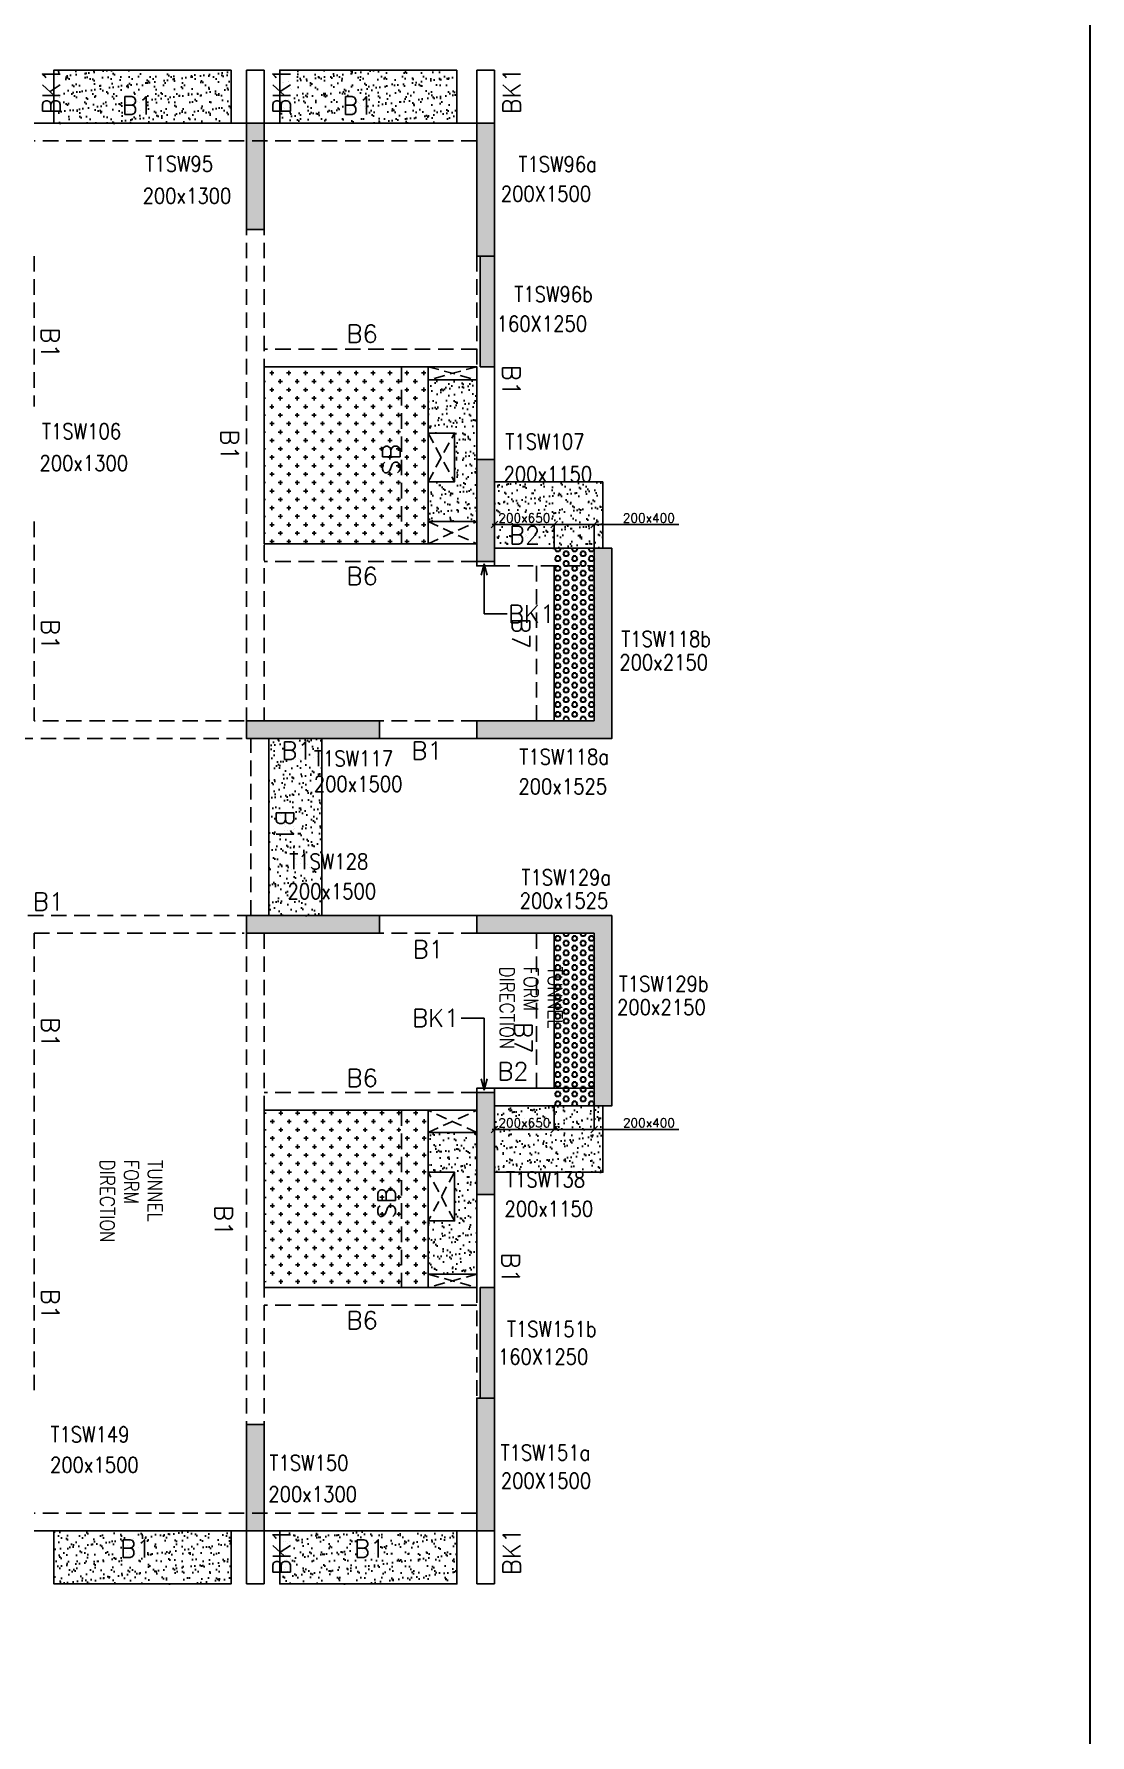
# Model space of a CAD drawing. Header units: millimetres. Extents: x 1078357 to 2594950, y -5122486 to -4636555.
# Drawn here: x 1553574 to 1565500, y -4672264 to -4653050 of the extents above; entities that cross this region are included whole.
import ezdxf

# ---------------------------------------------------------------- set-up
doc = ezdxf.new("R2010")
doc.units = ezdxf.units.MM
doc.header["$PDMODE"] = 35
for name, pattern in [('CONTINOUS', [0]), ('HIDDEN', [0.375, 0.25, -0.125]), ('New Retail block$0$CONTINOUS', [0])]:
    doc.linetypes.add(name, pattern=pattern)
doc.layers.get('0').update_dxf_attribs({"lineweight": 0})
doc.layers.get('Defpoints').update_dxf_attribs({"lineweight": 0})
for name, color, linetype, lineweight in [('A-_ANOTDIMA_D-', 6, 'Continuous', 13), ('Boundary', 40, 'Continuous', 30), ('COL. NO.', 30, 'Continuous', 25), ('COL. SIZE', 7, 'Continuous', 25), ('DIM', 9, 'Continuous', 25), ('HATCH', 8, 'Continuous', 30)]:
    doc.layers.add(name, color=color, linetype=linetype, lineweight=lineweight)
for name, color, linetype in [('B-200x325', 201, 'HIDDEN'), ('B-200x400', 44, 'HIDDEN'), ('DROP SLAB', 8, 'Continuous'), ('S-BEAM', 3, 'HIDDEN'), ('S-BEAM NO.', 6, 'Continuous'), ('S-COLUMN', 1, 'Continuous'), ('S-CUTOUT', 8, 'HIDDEN'), ('S-SLAB-PROJECTION', 54, 'New Retail block$0$CONTINOUS'), ('SLAB FOLD', 8, 'Continuous'), ('TEXT', 7, 'Continuous')]:
    doc.layers.add(name, color=color, linetype=linetype)
doc.styles.add('Roman', font='romans')
doc.styles.add('ROMANS', font='romans.shx', dxfattribs={"width": 0.85})
doc.dimstyles.new('HARESH', dxfattribs={"dimtxt": 150, "dimasz": 75, "dimexe": 0, "dimexo": 0, "dimgap": 25, "dimtad": 1, "dimdec": 0, "dimdsep": 46, "dimtxsty": 'Roman', "dimblk": 'OBLIQUE', "dimcen": 225, "dimdle": 25, "dimclrd": 2, "dimclre": 2, "dimclrt": 7, "dimadec": 8, "dimazin": 1, "dimtfac": 1, "dimtdec": 0, "dimtmove": 0, "dimatfit": 0, "dimfxl": 1, "dimlwd": -1, "dimlwe": -1, "dimarcsym": 0})
pattern_1 = [(37.4701541, (-1436358.95, 9333512.38), (-4.7236114, 146.8264517), [0, -115.824, 0, -129.54, 0, -123.825]), (7.4701541, (-1436358.95, 9333512.38), (134.9689868, 214.9772528), [0, -62.484, 0, -104.394, 0, -40.005]), (327.4701541, (-1436452.68, 9333512.43), (237.2979035, 0.3075449), [0, -38.1, 0, -137.16, 0, -179.07]), (317.4701541, (-1436452.68, 9333512.43), (229.1017424, 66.759465), [0, -19.05, 0, -89.916, 0, -102.87])]
pattern_2 = [(37.4701541, (-2533583.58, 14017531.56), (-4.72361136, 146.8264517), [0, -115.824, 0, -129.54, 0, -123.825]), (7.4701541, (-2533583.58, 14017531.56), (134.9689868, 214.9772528), [0, -62.484, 0, -104.394, 0, -40.005]), (327.4701541, (-2533677.3, 14017531.61), (237.2979035, 0.3075449), [0, -38.1, 0, -137.16, 0, -179.07]), (317.4701541, (-2533677.3, 14017531.61), (229.1017424, 66.759465), [0, -19.05, 0, -89.916, 0, -102.87])]
pattern_3 = [(180, (374974.816, 211966.337), (-7e-15, -54.99261315), [31.75, -63.5]), (300, (374974.816, 211966.337), (47.625, 27.4963066), [31.75, -63.5]), (240, (374943.066, 211966.337), (47.625, -27.4963066), [31.75, -63.5])]

# ---------------------------------------------------------------- blocks, each defined once
blk = doc.blocks.new('_Oblique')
at = {"color": 0, "linetype": 'ByBlock', "lineweight": -2}
blk.add_line((-0.5, -0.5), (0.5, 0.5), dxfattribs=at)
blk = doc.blocks.new('*D1201')
at = {"layer": 'Defpoints', "color": 0, "ltscale": 700, "transparency": 16777216}
for p in [(1559899, -4658592), (1559449, -4658858, 0), (1559899, -4658858, 0)]:
    blk.add_point(p, dxfattribs=at)
at = {"layer": 'DIM', "color": 2, "ltscale": 700, "transparency": 16777216}
for p, q in [((1559449, -4658592), (1559374, -4658592)), ((1559449, -4658858), (1559449, -4658592)), ((1559449, -4658592), (1559899, -4658592)), ((1559449, -4658592), (1559899, -4658592)), ((1559899, -4658858), (1559899, -4658592)), ((1559899, -4658592), (1559974, -4658592)), ((1560855, -4658592), (1559899, -4658592))]:
    blk.add_line(p, q, dxfattribs=at)
at = {"layer": 'DIM', "color": 2, "ltscale": 700, "transparency": 16777216, "xscale": 75, "yscale": 75, "zscale": 75}
blk.add_blockref('_Oblique', (1559449, -4658592), dxfattribs=at)
at = {"layer": 'DIM', "color": 2, "ltscale": 700, "transparency": 16777216, "xscale": 75, "yscale": 75, "zscale": 75, "rotation": 180}
blk.add_blockref('_Oblique', (1559899, -4658592), dxfattribs=at)
at = {"layer": 'DIM', "color": 7, "ltscale": 700, "transparency": 16777216, "insert": (1560518, -4658517), "char_height": 150, "attachment_point": 5, "style": 'Roman'}
blk.add_mtext('{\\H0.666667x;200x400}', dxfattribs=at)
blk = doc.blocks.new('*D1202')
at = {"layer": 'Defpoints', "color": 0, "ltscale": 700, "transparency": 16777216}
for p in [(1558774, -4658592), (1558774, -4658858, 0), (1559449, -4658858)]:
    blk.add_point(p, dxfattribs=at)
at = {"layer": 'DIM', "color": 2, "ltscale": 700, "transparency": 16777216}
for p, q in [((1559474, -4658592), (1558749, -4658592)), ((1558774, -4658858), (1558774, -4658592)), ((1559449, -4658858), (1559449, -4658592))]:
    blk.add_line(p, q, dxfattribs=at)
at = {"layer": 'DIM', "color": 2, "ltscale": 700, "transparency": 16777216, "xscale": 75, "yscale": 75, "zscale": 75, "rotation": 180}
blk.add_blockref('_Oblique', (1558774, -4658592), dxfattribs=at)
at = {"layer": 'DIM', "color": 2, "ltscale": 700, "transparency": 16777216, "xscale": 75, "yscale": 75, "zscale": 75}
blk.add_blockref('_Oblique', (1559449, -4658592), dxfattribs=at)
at = {"layer": 'DIM', "color": 7, "ltscale": 700, "transparency": 16777216, "insert": (1559112, -4658517), "char_height": 150, "attachment_point": 5, "style": 'Roman'}
blk.add_mtext('{\\H0.666667x;200x650}', dxfattribs=at)
blk = doc.blocks.new('*D1219')
at = {"layer": 'Defpoints', "color": 0, "ltscale": 700, "transparency": 16777216}
for p in [(1559449, -4665158, 0), (1559899, -4665158, 0), (1559899, -4665424)]:
    blk.add_point(p, dxfattribs=at)
at = {"layer": 'DIM', "color": 2, "ltscale": 700, "transparency": 16777216}
for p, q in [((1559449, -4665158), (1559449, -4665424)), ((1559899, -4665158), (1559899, -4665424)), ((1559449, -4665424), (1559374, -4665424)), ((1559449, -4665424), (1559899, -4665424)), ((1559449, -4665424), (1559899, -4665424)), ((1559899, -4665424), (1559974, -4665424)), ((1560855, -4665424), (1559899, -4665424))]:
    blk.add_line(p, q, dxfattribs=at)
at = {"layer": 'DIM', "color": 2, "ltscale": 700, "transparency": 16777216, "xscale": 75, "yscale": 75, "zscale": 75}
blk.add_blockref('_Oblique', (1559449, -4665424), dxfattribs=at)
at = {"layer": 'DIM', "color": 2, "ltscale": 700, "transparency": 16777216, "xscale": 75, "yscale": 75, "zscale": 75, "rotation": 180}
blk.add_blockref('_Oblique', (1559899, -4665424), dxfattribs=at)
at = {"layer": 'DIM', "color": 7, "ltscale": 700, "transparency": 16777216, "insert": (1560519, -4665349), "char_height": 150, "attachment_point": 5, "style": 'Roman'}
blk.add_mtext('{\\H0.666667x;200x400}', dxfattribs=at)
blk = doc.blocks.new('*D1220')
at = {"layer": 'Defpoints', "color": 0, "ltscale": 700, "transparency": 16777216}
for p in [(1558774, -4665158, 0), (1559449, -4665158), (1558774, -4665424)]:
    blk.add_point(p, dxfattribs=at)
at = {"layer": 'DIM', "color": 2, "ltscale": 700, "transparency": 16777216}
for p, q in [((1558774, -4665158), (1558774, -4665424)), ((1559449, -4665158), (1559449, -4665424)), ((1559474, -4665424), (1558749, -4665424))]:
    blk.add_line(p, q, dxfattribs=at)
at = {"layer": 'DIM', "color": 2, "ltscale": 700, "transparency": 16777216, "xscale": 75, "yscale": 75, "zscale": 75, "rotation": 180}
blk.add_blockref('_Oblique', (1558774, -4665424), dxfattribs=at)
at = {"layer": 'DIM', "color": 2, "ltscale": 700, "transparency": 16777216, "xscale": 75, "yscale": 75, "zscale": 75}
blk.add_blockref('_Oblique', (1559449, -4665424), dxfattribs=at)
at = {"layer": 'DIM', "color": 7, "ltscale": 700, "transparency": 16777216, "insert": (1559112, -4665349), "char_height": 150, "attachment_point": 5, "style": 'Roman'}
blk.add_mtext('{\\H0.666667x;200x650}', dxfattribs=at)
blk = doc.blocks.new('G$CD63B60BD')
at = {"layer": 'COL. NO.', "linetype": 'Continuous', "style": 'ROMANS', "width": 0.85}
for s, p in [('T1SW95', (85332, 15354, -320)), ('T1SW96a', (89546, 15350, -320)), ('T1SW96b', (89500, 13881, -320)), ('T1SW106', (84166, 12333, -320)), ('T1SW107', (89398, 12216, -320)), ('T1SW118b', (90707, 9987, -320)), ('T1SW117', (87238, 8637, -320)), ('T1SW118a', (89556, 8656, -320)), ('T1SW128', (86958, 7473, -320)), ('T1SW129a', (89580, 7294, -320)), ('T1SW129b', (90680, 6092, -320)), ('T1SW138', (89406, 3882, -320)), ('T1SW151b', (89416, 2192, 0)), ('T1SW149', (84261, 1002, -320)), ('T1SW151a', (89344, 796, 0)), ('T1SW150', (86734, 680, -320))]:
    blk.add_text(s, height=175, dxfattribs=at).set_placement(p)
at = {"layer": 'COL. SIZE', "linetype": 'Continuous', "style": 'ROMANS', "width": 0.85}
for s, p in [('200X1500', (89347, 15016, -320)), ('200x1300', (85302, 14992, -320)), ('160X1250', (89301, 13548, -320)), ('200x1300', (84137, 11973, -320)), ('200x1150', (89378, 11848, -320)), ('200x2150', (90686, 9723, -320)), ('200x1500', (87235, 8349, -320)), ('200x1525', (89546, 8321, -320)), ('200x1500', (86938, 7137, -320)), ('200x1525', (89560, 7030, -320)), ('200x2150', (90660, 5828, -320)), ('200x1150', (89388, 3550, -320)), ('160X1250', (89315, 1879, 0)), ('200x1500', (84256, 658, -320)), ('200X1500', (89347, 479, 0)), ('200x1300', (86722, 327, -320))]:
    blk.add_text(s, height=175, dxfattribs=at).set_placement(p)

msp = doc.modelspace()

# ---------------------------------------------------------------- hatches: boundary and pattern name
at = {"layer": 'DROP SLAB'}
h = msp.add_hatch(dxfattribs=at)
h.set_pattern_fill('CROSS', color=8, scale=15, angle=0.03079)
h.set_pattern_definition([(180.03079016, (-1794917.36, 9383648.555), (-95.1987999, -95.3011726), [47.625, -142.875]), (270.03079016, (-1794941.19, 9383672.35), (95.3011726, -95.1987999), [47.625, -142.875])])
h.paths.add_polyline_path([(1558025.2, -4656808.1), (1556174.4, -4656808.1), (1556174.4, -4658807.9), (1558025.2, -4658807.9)])
h = msp.add_hatch(dxfattribs=at)
h.set_pattern_fill('CROSS', color=8, scale=15, angle=0.03079)
h.set_pattern_definition([(180.03079016, (-2892142.08, 14067667.74), (-95.1987999, -95.3011726), [47.625, -142.875]), (270.03079016, (-2892165.9, 14067691.54), (95.3011726, -95.1987999), [47.625, -142.875])])
h.paths.add_polyline_path([(1558024.4, -4667207.7), (1556174.3, -4667207.6), (1556174.3, -4665207.8), (1558024.4, -4665207.9)])
at = {"layer": 'HATCH'}
h = msp.add_hatch(dxfattribs=at)
h.set_pattern_fill('AR-SAND', color=8, scale=3, angle=179.97015)
h.set_pattern_definition(pattern_1)
h.paths.add_polyline_path([(1555799.6, -4653457.9), (1553799.6, -4653457.9), (1553799.6, -4654057.9), (1555799.6, -4654057.9)])
h = msp.add_hatch(dxfattribs=at)
h.set_pattern_fill('AR-SAND', color=8, scale=3, angle=179.97015)
h.set_pattern_definition(pattern_1)
h.paths.add_polyline_path([(1558349.6, -4653457.9), (1556349.6, -4653457.9), (1556349.6, -4654057.9), (1558349.6, -4654057.9)])
h = msp.add_hatch(dxfattribs=at)
h.set_pattern_fill('AR-SAND', color=8, scale=3, angle=0.02985)
h.set_pattern_definition([(37.47015413, (-3473473.3, 18701587.55), (-4.72361136, 146.8264517), [0, -115.824, 0, -129.54, 0, -123.825]), (7.4701541, (-3473473.3, 18701587.55), (134.9689868, 214.9772528), [0, -62.484, 0, -104.394, 0, -40.005]), (327.4701541, (-3473567.02, 18701587.6), (237.2979035, 0.3075449), [0, -38.1, 0, -137.16, 0, -179.07]), (317.4701541, (-3473567.02, 18701587.6), (229.1017424, 66.759465), [0, -19.05, 0, -89.916, 0, -102.87])])
edge = h.paths.add_edge_path()
edge.add_line((1558559.7, -4656957.9), (1558025.2, -4656957.9))
edge.add_line((1558025.2, -4656957.9), (1558025.2, -4657557.9))
edge.add_line((1558025.2, -4657557.9), (1558324.4, -4657557.9))
edge.add_line((1558324.4, -4657557.9), (1558324.4, -4658107.9))
edge.add_line((1558324.4, -4658107.9), (1558024.4, -4658107.8))
edge.add_line((1558024.4, -4658107.8), (1558024.4, -4658557.9))
edge.add_line((1558024.4, -4658557.9), (1558574.4, -4658557.9))
edge.add_line((1558574.4, -4658557.9), (1558574.4, -4656957.9))
h = msp.add_hatch(dxfattribs=at)
h.set_pattern_fill('AR-SAND', color=8, scale=3, angle=179.97015)
h.set_pattern_definition(pattern_2)
h.paths.add_polyline_path([(1559999.4, -4658107.8), (1558774.7, -4658107.8), (1558774.7, -4658857.8), (1559999.4, -4658857.8)])
at = {"layer": 'HATCH', "ltscale": 1000}
h = msp.add_hatch(dxfattribs=at)
h.set_pattern_fill('HEX', color=8, scale=10, angle=180)
h.set_pattern_definition(pattern_3)
h.paths.add_polyline_path([(1559899.4, -4660797.3), (1559449.4, -4660797.3), (1559449.2, -4658857.8), (1559899.3, -4658857.8)])
at = {"layer": 'HATCH'}
h = msp.add_hatch(dxfattribs=at)
h.set_pattern_fill('AR-SAND', color=8, scale=3, angle=179.97015)
h.set_pattern_definition([(37.4701541, (-2530408.65, 14020281.57), (-4.72361136, 146.8264517), [0, -115.824, 0, -129.54, 0, -123.825]), (7.4701541, (-2530408.65, 14020281.57), (134.9689868, 214.9772528), [0, -62.484, 0, -104.394, 0, -40.005]), (327.4701541, (-2530502.38, 14020281.62), (237.2979035, 0.3075449), [0, -38.1, 0, -137.16, 0, -179.07]), (317.4701541, (-2530502.38, 14020281.62), (229.1017424, 66.759465), [0, -19.05, 0, -89.916, 0, -102.87])])
h.paths.add_polyline_path([(1556824.6, -4661007.9), (1556224.6, -4661007.9), (1556224.6, -4663007.9), (1556824.6, -4663007.9)])
at = {"layer": 'HATCH', "ltscale": 1000}
h = msp.add_hatch(dxfattribs=at)
h.set_pattern_fill('HEX', color=8, scale=10, angle=180)
h.set_pattern_definition(pattern_3)
h.paths.add_polyline_path([(1559899.5, -4665157.9), (1559449.5, -4665157.9), (1559449.5, -4663208), (1559899.5, -4663208)])
at = {"layer": 'HATCH'}
h = msp.add_hatch(dxfattribs=at)
h.set_pattern_fill('AR-SAND', color=8, scale=3, angle=179.97015)
h.set_pattern_definition(pattern_2)
h.paths.add_polyline_path([(1559999.4, -4665157.8), (1558774.7, -4665157.8), (1558774.7, -4665907.8), (1559999.4, -4665907.8)])
h = msp.add_hatch(dxfattribs=at)
h.set_pattern_fill('AR-SAND', color=8, scale=3, angle=359.97015)
h.set_pattern_definition([(37.47015413, (-3463808.76, 18701550.77), (-4.72361136, 146.8264517), [0, -115.824, 0, -129.54, 0, -123.825]), (7.4701541, (-3463808.76, 18701550.77), (134.9689868, 214.9772528), [0, -62.484, 0, -104.394, 0, -40.005]), (327.4701541, (-3463902.48, 18701550.82), (237.2979035, 0.3075449), [0, -38.1, 0, -137.16, 0, -179.07]), (317.4701541, (-3463902.48, 18701550.82), (229.1017424, 66.759465), [0, -19.05, 0, -89.916, 0, -102.87])])
h.paths.add_polyline_path([(1558574.4, -4667057.9), (1558024.4, -4667057.9), (1558024.4, -4666457.8), (1558324.4, -4666457.8), (1558324.4, -4665907.9), (1558024.4, -4665907.9), (1558024.4, -4665457.9), (1558574.4, -4665457.9)])
h = msp.add_hatch(dxfattribs=at)
h.set_pattern_fill('AR-SAND', color=8, scale=3, angle=179.97015)
h.set_pattern_definition([(37.47015413, (-3629483.38, 18701550.75), (-4.72361136, 146.8264517), [0, -115.824, 0, -129.54, 0, -123.825]), (7.4701541, (-3629483.38, 18701550.75), (134.9689868, 214.9772528), [0, -62.484, 0, -104.394, 0, -40.005]), (327.4701541, (-3629577.11, 18701550.8), (237.2979035, 0.3075449), [0, -38.1, 0, -137.16, 0, -179.07]), (317.4701541, (-3629577.1, 18701550.8), (229.1017424, 66.759465), [0, -19.05, 0, -89.916, 0, -102.87])])
h.paths.add_polyline_path([(1555799.6, -4669957.9), (1553799.6, -4669957.9), (1553799.6, -4670557.9), (1555799.6, -4670557.9)])
h = msp.add_hatch(dxfattribs=at)
h.set_pattern_fill('AR-SAND', color=8, scale=3, angle=179.97015)
h.set_pattern_definition([(37.47015413, (-3632033.38, 18701550.75), (-4.72361136, 146.8264517), [0, -115.824, 0, -129.54, 0, -123.825]), (7.4701541, (-3632033.38, 18701550.75), (134.9689868, 214.9772528), [0, -62.484, 0, -104.394, 0, -40.005]), (327.4701541, (-3632127.11, 18701550.8), (237.2979035, 0.3075449), [0, -38.1, 0, -137.16, 0, -179.07]), (317.4701541, (-3632127.1, 18701550.8), (229.1017424, 66.759465), [0, -19.05, 0, -89.916, 0, -102.87])])
h.paths.add_polyline_path([(1558349.6, -4669957.9), (1556349.6, -4669957.9), (1556349.6, -4670557.9), (1558349.6, -4670557.9)])
at = {"layer": 'S-COLUMN', "lineweight": 25}
h = msp.add_hatch(color=1, dxfattribs=at)
h.dxf.hatch_style = 1
h.paths.add_polyline_path([(1555974.4, -4655257.9), (1556174.4, -4655257.9), (1556174.4, -4654057.9), (1555974.4, -4654057.9)])
at = {"layer": 'S-COLUMN', "lineweight": 25, "extrusion": (-1.00316e-06, 2.11765e-11, 1)}
h = msp.add_hatch(color=1, dxfattribs=at)
h.dxf.hatch_style = 1
h.paths.add_polyline_path([(1558574.4, -4654057.9), (1558774.4, -4654057.9), (1558774.4, -4655557.9), (1558574.4, -4655557.9)])
at = {"layer": 'S-COLUMN', "lineweight": 25, "extrusion": (-1.00316e-06, -2.11765e-11, 1)}
h = msp.add_hatch(color=1, dxfattribs=at)
h.dxf.hatch_style = 1
h.paths.add_polyline_path([(1558614.4, -4656808), (1558774.4, -4656808), (1558774.4, -4655557.9), (1558614.4, -4655557.9)])
at = {"layer": 'S-COLUMN', "lineweight": 25, "extrusion": (-1.00316e-06, 2.11765e-11, 1)}
h = msp.add_hatch(color=1, dxfattribs=at)
h.dxf.hatch_style = 1
h.paths.add_polyline_path([(1558574.4, -4659007.9), (1558774.4, -4659007.9), (1558774.4, -4657857.9), (1558574.4, -4657857.9)])
h = msp.add_hatch(color=1, dxfattribs=at)
h.dxf.hatch_style = 1
h.paths.add_polyline_path([(1559899.4, -4660807.9), (1558574.4, -4660807.9), (1558574.4, -4661007.9), (1560099.4, -4661007.9), (1560099.4, -4658857.9), (1559899.4, -4658857.9)])
at = {"layer": 'S-COLUMN', "lineweight": 25}
h = msp.add_hatch(color=1, dxfattribs=at)
h.dxf.hatch_style = 1
h.paths.add_polyline_path([(1555974.4, -4660807.9), (1557474.4, -4660807.9), (1557474.4, -4661007.9), (1555974.4, -4661007.9)])
h = msp.add_hatch(color=1, dxfattribs=at)
h.dxf.hatch_style = 1
h.paths.add_polyline_path([(1555974.4, -4663007.9), (1557474.4, -4663007.9), (1557474.4, -4663207.9), (1555974.4, -4663207.9)])
h = msp.add_hatch(color=1, dxfattribs=at)
h.dxf.hatch_style = 1
h.paths.add_polyline_path([(1559899.4, -4663207.9), (1558574.4, -4663207.9), (1558574.4, -4663007.9), (1560099.4, -4663007.9), (1560099.4, -4665157.9), (1559899.4, -4665157.9)])
h = msp.add_hatch(color=1, dxfattribs=at)
h.dxf.hatch_style = 1
h.paths.add_polyline_path([(1558574.4, -4665007.9), (1558774.4, -4665007.9), (1558774.4, -4666157.9), (1558574.4, -4666157.9)])
at = {"layer": 'S-COLUMN', "lineweight": 25, "extrusion": (-1.00316e-06, -2.11765e-11, 1)}
h = msp.add_hatch(color=1, dxfattribs=at)
h.dxf.hatch_style = 1
h.paths.add_polyline_path([(1558614.4, -4668457.9), (1558774.4, -4668457.9), (1558774.4, -4667207.7), (1558614.4, -4667207.7)])
at = {"layer": 'S-COLUMN', "lineweight": 25}
h = msp.add_hatch(color=1, dxfattribs=at)
h.dxf.hatch_style = 1
h.paths.add_polyline_path([(1558574.4, -4669957.9), (1558774.4, -4669957.9), (1558774.4, -4668457.9), (1558574.4, -4668457.9)])
h = msp.add_hatch(color=1, dxfattribs=at)
h.dxf.hatch_style = 1
h.paths.add_polyline_path([(1556174.4, -4668757.9), (1556174.4, -4669957.9), (1555974.4, -4669957.9), (1555974.4, -4668757.9)])

# ---------------------------------------------------------------- linework, layer by layer
at = {"layer": 'B-200x400', "linetype": 'HIDDEN', "ltscale": 500}
msp.add_line((1559449.2, -4664957.9, 0), (1559899.2, -4664957.9, 0), dxfattribs=at)
at = {"layer": 'B-200x400', "linetype": 'ByBlock', "ltscale": 500}
msp.add_line((1559449.2, -4665157.9, 0), (1559899.2, -4665157.9, 0), dxfattribs=at)
at = {"layer": 'Boundary', "ltscale": 700, "elevation": 0}
msp.add_lwpolyline([(1460145.6, -4636994.1), (1565500.1, -4636994.1), (1565500.1, -4682180.2), (1460145.6, -4682180.2)], close=True, dxfattribs=at)
at = {"layer": 'DROP SLAB', "color": 3, "linetype": 'CONTINOUS', "ltscale": 500, "elevation": 0}
for points in [[(1558025.2, -4656808.1), (1556174.4, -4656808.1), (1556174.4, -4658807.9), (1558025.2, -4658807.9)], [(1558024.4, -4656808.1), (1558574.4, -4656808.1), (1558574.4, -4656957.9), (1558024.4, -4656957.9)], [(1558024.4, -4657557.8), (1558324.4, -4657557.8), (1558324.4, -4658107.9), (1558024.4, -4658107.9)], [(1558024.7, -4658557.9), (1558574.5, -4658557.9), (1558574.5, -4658808), (1558024.7, -4658808)], [(1558024.4, -4667207.7), (1556174.3, -4667207.6), (1556174.3, -4665207.8), (1558024.4, -4665207.9)], [(1558574.2, -4665457.9), (1558024.4, -4665457.9), (1558024.4, -4665207.9), (1558574.2, -4665207.9)], [(1558324.4, -4666457.9), (1558024.4, -4666457.9), (1558024.4, -4665907.9), (1558324.4, -4665907.9)], [(1558574.4, -4667207.6), (1558024.4, -4667207.6), (1558024.4, -4667057.9), (1558574.4, -4667057.9)]]:
    msp.add_lwpolyline(points, close=True, dxfattribs=at)
at = {"layer": 'S-BEAM', "linetype": 'CONTINOUS', "ltscale": 700}
for p, q in [((1556174.4, -4653457.9, 0), (1555974.4, -4653457.9, 0)), ((1555974.4, -4653457.9, 0), (1555974.4, -4654057.9)), ((1556174.4, -4654057.9), (1556174.4, -4653457.9, 0)), ((1558774.4, -4653457.9, 0), (1558574.4, -4653457.9, 0)), ((1558574.4, -4653457.9, 0), (1558574.4, -4654057.9)), ((1558774.4, -4654057.9), (1558774.4, -4653457.9, 0)), ((1558574.6, -4654057.9, 0), (1553574.6, -4654058, 0)), ((1558774.6, -4655557.8, 0), (1558774.6, -4658057.9, 0)), ((1558774.6, -4658857.8, 0), (1560099.6, -4658857.8, 0)), ((1558574.6, -4661007.8, 0), (1556224.6, -4661007.8, 0)), ((1556224.6, -4663007.9, 0), (1556224.6, -4661007.9, 0)), ((1558574.6, -4663007.9, 0), (1556224.6, -4663007.9, 0)), ((1558774.4, -4665157.9, 0), (1559449.2, -4665157.9, 0)), ((1558774.6, -4666157.9, 0), (1558774.6, -4668457.8, 0)), ((1558574.6, -4669957.9, 0), (1553574.6, -4669957.9, 0)), ((1555974.4, -4670557.9, 0), (1555974.4, -4669957.9, 0)), ((1556174.4, -4669957.9, 0), (1556174.4, -4670557.9, 0)), ((1558574.4, -4670557.9, 0), (1558574.4, -4669957.9, 0)), ((1558774.4, -4669957.9, 0), (1558774.4, -4670557.9, 0)), ((1556174.4, -4670557.9, 0), (1555974.4, -4670557.9, 0)), ((1558774.4, -4670557.9, 0), (1558574.4, -4670557.9, 0))]:
    msp.add_line(p, q, dxfattribs=at)
at = {"layer": 'S-BEAM', "linetype": 'HIDDEN', "ltscale": 700}
for p, q in [((1558574.6, -4654257.9, 0), (1553574.6, -4654257.9, 0)), ((1555974.6, -4654357.9, 0), (1555974.6, -4660807.8, 0)), ((1556174.6, -4654357.9, 0), (1556174.6, -4660807.8, 0)), ((1553574.6, -4655557.8, 0), (1553574.6, -4657257.8, 0)), ((1558574.6, -4655557.8, 0), (1558574.6, -4658057.9, 0)), ((1558575.3, -4655857.9, 0), (1558574.6, -4655857.9, 0)), ((1557725.2, -4656808.1, 0), (1557725.2, -4658807.9, 0)), ((1558025.2, -4656808.1, 0), (1558025.2, -4658807.9, 0)), ((1553574.6, -4658557.9, 0), (1553574.6, -4660807.8, 0)), ((1558774.6, -4659057.8, 0), (1559899.6, -4659057.8, 0)), ((1558574.6, -4660807.8, 0), (1553574.6, -4660807.8, 0)), ((1555924.6, -4661007.8, 0), (1547699.4, -4661007.8, 0)), ((1556024.6, -4663007.9, 0), (1556024.6, -4661007.9, 0)), ((1551929.6, -4663007.9, 0), (1555924.6, -4663007.9, 0)), ((1556024.6, -4663007.9, 0), (1555924.6, -4663007.9, 0)), ((1553574.6, -4663207.9, 0), (1553574.6, -4668457.8, 0)), ((1553574.6, -4663207.9, 0), (1555924.6, -4663207.9, 0)), ((1558574.6, -4663207.9, 0), (1555924.6, -4663207.9, 0)), ((1555974.6, -4663207.9, 0), (1555974.6, -4669657.8, 0)), ((1556174.6, -4663207.9, 0), (1556174.6, -4669657.8, 0)), ((1558774.4, -4664957.9, 0), (1559449.2, -4664957.9, 0)), ((1559899.6, -4664957.8, 0), (1558774.6, -4664957.8, 0)), ((1557724.4, -4665207.9), (1557724.4, -4667207.7, 0)), ((1558574.6, -4666157.9, 0), (1558574.6, -4668457.8, 0)), ((1558574.6, -4669757.9, 0), (1553574.6, -4669757.9, 0))]:
    msp.add_line(p, q, dxfattribs=at)
at = {"layer": 'S-BEAM', "ltscale": 700}
for p, q in [((1558574.4, -4656608.1, 0), (1556174.4, -4656608.1, 0)), ((1558574.2, -4659007.9, 0), (1556174.4, -4659007.9, 0)), ((1559249.2, -4659057.8, 0), (1559249.2, -4660807.9)), ((1559249.2, -4664957.9, 0), (1559249.2, -4663207.9)), ((1558574.2, -4665007.8, 0), (1556174.4, -4665007.8, 0)), ((1558574.4, -4667407.6, 0), (1556174.4, -4667407.6, 0))]:
    msp.add_line(p, q, dxfattribs=at)
at = {"layer": 'S-BEAM', "linetype": 'Continuous', "ltscale": 700}
for p, q in [((1558574.4, -4656808.1, 0), (1556174.4, -4656808.1, 0)), ((1558025.2, -4656808.1, 0), (1558025.2, -4658807.9, 0)), ((1558574.2, -4658807.9, 0), (1556174.4, -4658807.9, 0)), ((1559449.2, -4659057.8, 0), (1559449.2, -4660797.2, 0)), ((1559449.2, -4664957.9, 0), (1559449.2, -4663218.5, 0)), ((1558774.4, -4665007.9, 0), (1558774.4, -4664957.9, 0)), ((1560099.6, -4665157.8, 0), (1558774.6, -4665157.8, 0)), ((1558574.2, -4665207.8, 0), (1556174.4, -4665207.8, 0)), ((1558574.4, -4667207.6, 0), (1556174.4, -4667207.6, 0))]:
    msp.add_line(p, q, dxfattribs=at)
at = {"layer": 'S-BEAM', "linetype": 'ByBlock', "ltscale": 700}
msp.add_line((1558024.4, -4665207.9), (1558024.4, -4667207.7, 0), dxfattribs=at)
at = {"layer": 'S-BEAM', "linetype": 'Continuous', "ltscale": 700, "elevation": 0}
for points in [[(1558774.6, -4659008), (1558574.6, -4659008), (1558574.6, -4659058.1), (1558774.6, -4659058.1)], [(1558774.6, -4665007.9), (1558574.6, -4665007.9), (1558574.6, -4664957.7), (1558774.6, -4664957.7)]]:
    msp.add_lwpolyline(points, close=True, dxfattribs=at)
at = {"layer": 'S-COLUMN', "color": 1, "lineweight": 25, "elevation": 0}
for points in [[(1555974.4, -4654057.9), (1556174.4, -4654057.9), (1556174.4, -4655257.9), (1555974.4, -4655257.9)], [(1555974.4, -4660807.9), (1557474.4, -4660807.9), (1557474.4, -4661007.9), (1555974.4, -4661007.9)], [(1555974.4, -4663007.9), (1557474.4, -4663007.9), (1557474.4, -4663207.9), (1555974.4, -4663207.9)], [(1558574.4, -4665007.9), (1558774.4, -4665007.9), (1558774.4, -4666157.9), (1558574.4, -4666157.9)], [(1558574.4, -4669957.9), (1558774.4, -4669957.9), (1558774.4, -4668457.9), (1558574.4, -4668457.9)], [(1555974.4, -4668758.1), (1556174.4, -4668758.1), (1556174.4, -4669957.9), (1555974.4, -4669957.9)]]:
    msp.add_lwpolyline(points, close=True, dxfattribs=at)
at = {"layer": 'S-COLUMN', "color": 1, "lineweight": 25, "extrusion": (-1.00316e-06, 2.11765e-11, 1), "elevation": -1.6}
for points in [[(1558574.4, -4654057.9), (1558774.4, -4654057.9), (1558774.4, -4655557.9), (1558574.4, -4655557.9)], [(1558574.4, -4659007.9), (1558774.4, -4659007.9), (1558774.4, -4657857.9), (1558574.4, -4657857.9)]]:
    msp.add_lwpolyline(points, close=True, dxfattribs=at)
at = {"layer": 'S-COLUMN', "color": 1, "lineweight": 25, "extrusion": (-1.00316e-06, -2.11765e-11, 1), "elevation": -1.6}
for points in [[(1558614.4, -4656808), (1558774.4, -4656808), (1558774.4, -4655557.9), (1558614.4, -4655557.9)], [(1558614.4, -4668457.9), (1558774.4, -4668457.9), (1558774.4, -4667207.7), (1558614.4, -4667207.7)]]:
    msp.add_lwpolyline(points, close=True, dxfattribs=at)
at = {"layer": 'S-COLUMN', "color": 1, "lineweight": 25, "extrusion": (-1.00316e-06, 2.11765e-11, 1), "elevation": -1.6}
msp.add_lwpolyline([(1559899.4, -4660807.9), (1558574.4, -4660807.9), (1558574.4, -4661007.9), (1560099.4, -4661007.9), (1560099.4, -4658857.9), (1559899.4, -4658857.9), (1559899.4, -4660807.9)], dxfattribs=at)
at = {"layer": 'S-COLUMN', "color": 1, "lineweight": 25, "elevation": 0}
msp.add_lwpolyline([(1559899.4, -4663207.9), (1558574.4, -4663207.9), (1558574.4, -4663007.9), (1560099.4, -4663007.9), (1560099.4, -4665157.9), (1559899.4, -4665157.9), (1559899.4, -4663207.9)], dxfattribs=at)
at = {"layer": 'S-CUTOUT', "ltscale": 500}
for p, q in [((1558574.4, -4656807.9, 0), (1558024.4, -4656957.9, 0)), ((1558025.2, -4656808.1, 0), (1558574.4, -4656957.9, 0)), ((1558024.4, -4657557.8, 0), (1558324.4, -4658107.8, 0)), ((1558024.4, -4658107.8, 0), (1558324.4, -4657557.8, 0)), ((1558024.7, -4658557.9, 0), (1558574.5, -4658808, 0)), ((1558024.7, -4658808, 0), (1558574.7, -4658557.9, 0)), ((1558574.4, -4665457.9), (1558024.4, -4665207.8, 0)), ((1558024.4, -4665457.9, 0), (1558574.2, -4665207.8, 0)), ((1558324.4, -4666457.9), (1558024.4, -4665907.9)), ((1558324.4, -4665907.9), (1558024.4, -4666457.8, 0)), ((1558574.4, -4667057.9, 0), (1558024.4, -4667207.6, 0)), ((1558024.4, -4667057.9, 0), (1558573.6, -4667207.6, 0))]:
    msp.add_line(p, q, dxfattribs=at)
at = {"layer": 'S-SLAB-PROJECTION'}
msp.add_line((1556824.6, -4663007.9, 0), (1556824.6, -4661007.8, 0), dxfattribs=at)
at = {"layer": 'S-SLAB-PROJECTION', "elevation": 0}
for points in [[(1555799.6, -4653457.9), (1553799.6, -4653457.9), (1553799.6, -4654057.9), (1555799.6, -4654057.9)], [(1558349.6, -4653457.9), (1556349.6, -4653457.9), (1556349.6, -4654057.9), (1558349.6, -4654057.9)], [(1559999.4, -4658107.8), (1558774.7, -4658107.8), (1558774.7, -4658857.8), (1559999.4, -4658857.8)], [(1559999.4, -4665157.8), (1558774.7, -4665157.8), (1558774.7, -4665907.8), (1559999.4, -4665907.8)], [(1555799.6, -4669957.9), (1553799.6, -4669957.9), (1553799.6, -4670557.9), (1555799.6, -4670557.9)], [(1558349.6, -4669957.9), (1556349.6, -4669957.9), (1556349.6, -4670557.9), (1558349.6, -4670557.9)]]:
    msp.add_lwpolyline(points, close=True, dxfattribs=at)
at = {"layer": 'SLAB FOLD', "color": 8, "ltscale": 1000, "elevation": 0}
for points in [[(1558559.7, -4656957.9), (1558025.2, -4656957.9), (1558025.2, -4657557.9), (1558324.4, -4657557.9), (1558324.4, -4658107.9), (1558024.4, -4658107.8), (1558024.4, -4658557.9), (1558574.4, -4658557.9), (1558574.4, -4656957.9)], [(1558574.4, -4667057.9), (1558024.4, -4667057.9), (1558024.4, -4666457.8), (1558324.4, -4666457.8), (1558324.4, -4665907.9), (1558024.4, -4665907.9), (1558024.4, -4665457.9), (1558574.4, -4665457.9), (1558574.4, -4667057.9)]]:
    msp.add_lwpolyline(points, dxfattribs=at)

# ---------------------------------------------------------------- block references
at = {"layer": 'A-_ANOTDIMA_D-', "color": 2, "ltscale": 700}
msp.add_blockref('G$CD63B60BD', (1469499.4, -4669957.9, 0), dxfattribs=at)

# ---------------------------------------------------------------- texts
at = {"layer": 'B-200x325', "linetype": 'Continuous', "ltscale": 700, "style": 'ROMANS'}
for rotation, p in [(0.00094, (1557104.9, -4656536, -2.7)), (0.00094, (1557104.9, -4659273.1, -2.7)), (359.99906, (1557104.9, -4664942.6, -2.7)), (359.99906, (1557104.9, -4667679.7, -2.7))]:
    msp.add_text('B6', height=200, rotation=rotation, dxfattribs=at).set_placement(p)
at = {"layer": 'S-BEAM NO.', "linetype": 'HIDDEN', "ltscale": 500, "style": 'ROMANS'}
for s, rotation, p in [('BK1', 90, (1553870, -4653957.5, 50)), ('BK1', 90, (1556470, -4653957.5, 50)), ('BK1', 90, (1559070, -4653957.5, 50)), ('B1', 359.99906, (1554567.4, -4653957.5, -2.7)), ('B1', 359.99906, (1557056.4, -4653957.5, -2.7)), ('B1', 269.99906, (1553657, -4656364.6, -2.7)), ('B1', 269.99906, (1558865, -4656788, -2.7)), ('B1', 269.99906, (1555683.8, -4657517.6, -2.7)), ('B1', 269.99906, (1553657.8, -4659659.8, -2.7)), ('B1', 359.99906, (1556367.7, -4661245, -2.7)), ('B1', 359.99906, (1557836.5, -4661245.1, -2.7)), ('B1', 269.99906, (1556308.5, -4661814.1, -2.7)), ('B1', 359.99906, (1553562.3, -4662949.9, -2.7)), ('B1', 359.99906, (1557851, -4663487.8, -2.7)), ('B1', 269.99906, (1553658.5, -4664153.9, -2.7)), ('B1', 269.99906, (1555616, -4666279.1, -2.7)), ('B1', 269.99906, (1558858.5, -4666814.5, -2.7)), ('B1', 269.99906, (1553658.5, -4667223.9, -2.7)), ('B1', 0.00094, (1554548.1, -4670258.2, -2.7)), ('B1', 0.00094, (1557188.5, -4670258.2, -2.7))]:
    msp.add_text(s, height=200, rotation=rotation, dxfattribs=at).set_placement(p)
at = {"layer": 'S-BEAM NO.', "linetype": 'Continuous', "ltscale": 700, "style": 'ROMANS'}
for s, rotation, p in [('SB', 90.00094, (1557709.1, -4658032.4, -2.7)), ('BK1', 359.99906, (1558927.7, -4659700, -2.7)), ('B7', 269.99866, (1558975.1, -4659642.8, -2.7)), ('BK1', 359.99906, (1557845.7, -4664263.9, -2.7)), ('B7', 269.99906, (1559000.8, -4664213.5, -2.7)), ('SB', 90.00094, (1557656.7, -4666432.1, -2.7))]:
    msp.add_text(s, height=200, rotation=rotation, dxfattribs=at).set_placement(p)
at = {"layer": 'S-BEAM NO.', "linetype": 'Continuous', "ltscale": 500, "style": 'ROMANS'}
for p in [(1558938.7, -4658810.8, -2.7), (1558808.1, -4664867.3, -2.7)]:
    msp.add_text('B2', height=200, dxfattribs=at).set_placement(p)
at = {"layer": 'S-BEAM NO.', "linetype": 'CONTINOUS', "ltscale": 700, "style": 'ROMANS'}
for p in [(1556470, -4670457.5, 50), (1559070, -4670457.5, 50)]:
    msp.add_text('BK1', height=200, rotation=90, dxfattribs=at).set_placement(p)
at = {"layer": 'TEXT', "char_height": 162, "width": 162, "attachment_point": 1, "rotation": 269.99906, "style": 'ROMANS'}
for insert in [(1559538.1, -4663585.5, 0.1), (1555023.4, -4665767.9, 0.1)]:
    msp.add_mtext('\\pxql;TUNNEL FORM DIRECTION', dxfattribs=dict(at, insert=insert))

# ---------------------------------------------------------------- dimensions: what is measured, and where the dimension line sits
at = {"layer": 'DIM', "ltscale": 700}
for base, p1, p2, picture, middle in [((1558774.1, -4658591.8, 0), (1559449.1, -4658857.9, 0), (1558774.1, -4658857.9, 0), '*D1202', (1559111.6, -4658516.8, 0)), ((1558774.2, -4665423.9, 0), (1559449.2, -4665157.9, 0), (1558774.2, -4665157.9, 0), '*D1220', (1559111.7, -4665348.9, 0))]:
    dim = msp.add_linear_dim(base=base, p1=p1, p2=p2, angle=180, text='{\\H0.666667x;200x650}', dimstyle='HARESH', override={"dimtxsty": 'Roman', "dimtmove": 1}, dxfattribs=at)
    dim.commit()
    dim.dimension.update_dxf_attribs({"geometry": picture, "text_midpoint": middle})
for base, p1, p2, picture, middle in [((1559899.1, -4658591.8, 0), (1559449.1, -4658857.9, 0), (1559899.1, -4658857.8, 0), '*D1201', (1560518.5, -4658613.5, 0)), ((1559899.2, -4665423.9, 0), (1559449.2, -4665157.9, 0), (1559899.2, -4665157.9, 0), '*D1219', (1560518.6, -4665402.2, 0))]:
    dim = msp.add_linear_dim(base=base, p1=p1, p2=p2, angle=180, text='{\\H0.666667x;200x400}', dimstyle='HARESH', override={"dimtxsty": 'Roman', "dimtmove": 1}, dxfattribs=at)
    dim.commit()
    dim.dimension.update_dxf_attribs({"geometry": picture, "text_midpoint": middle, "dimtype": 160})

# ---------------------------------------------------------------- leaders
at = {"layer": 'S-BEAM NO.', "linetype": 'Continuous', "ltscale": 700}
for points in [[(1558658.2, -4659038.3, 0), (1558658.2, -4659597.7, 0), (1558917, -4659597.7, 0)], [(1558658.1, -4664977.5, 0), (1558658.1, -4664166.2, 0), (1558399.3, -4664166.2, 0)]]:
    msp.add_leader(points, dimstyle='HARESH', override={"dimasz": 125, "dimgap": 25, "dimtad": 0, "dimldrblk": 'Open30'}, dxfattribs=at)

doc.saveas('drawing.dxf')
